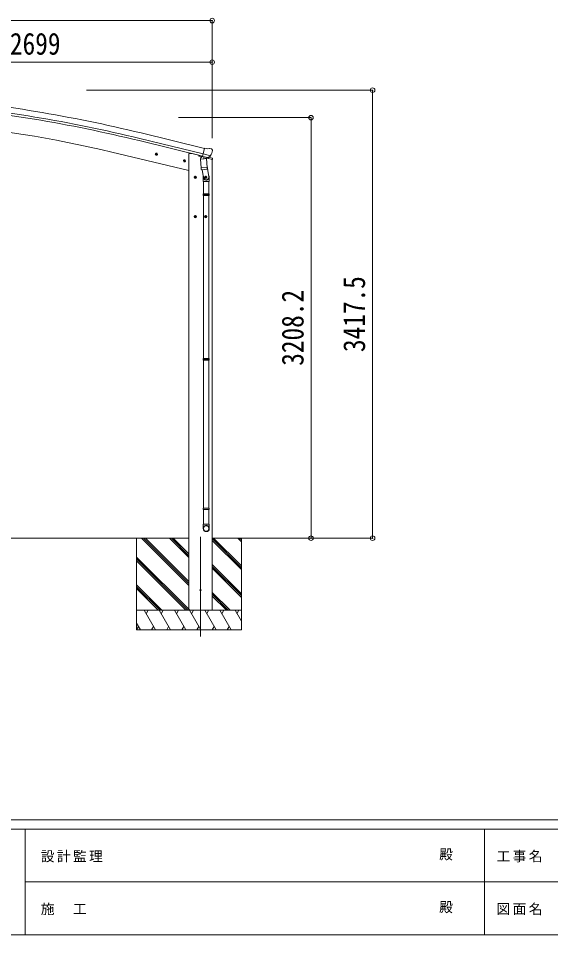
# Model space of a CAD drawing. Units: millimetres at full size. Extents: x -9783 to 33754, y -10064 to 6752.
# Drawn here: x -4022 to 36, y -6828 to 162 of the extents above; entities that cross this region are included whole.
import ezdxf
from ezdxf.enums import TextEntityAlignment as Align

# ---------------------------------------------------------------- set-up
doc = ezdxf.new("R2010")
doc.units = ezdxf.units.MM
doc.header["$LTSCALE"] = 35
doc.header["$PDMODE"] = 32
doc.header["$PDSIZE"] = 35
for name, color, linetype, lineweight in [('0-0_0', 7, 'Continuous', 9), ('0-1_本体', 4, 'Continuous', 9), ('0-2_部品', 7, 'Continuous', 9), ('0-8_PARTS2', 2, 'Continuous', 9), ('0-A_寸法', 6, 'Continuous', 9), ('F-0_240', 7, 'Continuous', 9)]:
    doc.layers.add(name, color=color, linetype=linetype, lineweight=lineweight)
doc.styles.add('ＭＳ ゴシック', font='')
doc.styles.get('ＭＳ ゴシック').set_extended_font_data('MS Gothic')

msp = doc.modelspace()

# ---------------------------------------------------------------- linework, layer by layer
at = {"layer": '0-0_0', "color": 6}
for p, q in [((-5242.97, -171.62), (-2544, -171.62)), ((-1321.72, -3803.36), (-1321.72, -385.86)), ((-1790.74, -595.16), (-1790.74, -3803.36))]:
    msp.add_line(p, q, dxfattribs=at)
at = {"layer": '0-0_0'}
for p, q in [((-7779.97, -3803.36), (-2722, -3803.36)), ((-3121.75, -3803.36), (-3121.75, -4503.36)), ((-2722, -4163.12), (-3081.77, -3803.36)), ((-2722, -4148.98), (-3067.63, -3803.36)), ((-2722, -4134.83), (-3053.48, -3803.36)), ((-2722, -3950.99), (-2869.64, -3803.36)), ((-2722, -3936.85), (-2855.49, -3803.36)), ((-2722, -3922.7), (-2841.35, -3803.36)), ((-1947.67, -3803.36), (-2544, -3803.36)), ((-2321.75, -4028.73), (-2544, -3806.48)), ((-2321.75, -4042.87), (-2544, -3820.62)), ((-2321.75, -4014.59), (-2532.98, -3803.36)), ((-2321.75, -3830.74), (-2349.14, -3803.36)), ((-2321.75, -3816.6), (-2334.99, -3803.36)), ((-2321.75, -3803.36), (-2321.75, -4503.36)), ((-2715.61, -4353.36), (-3121.75, -3947.22)), ((-2729.75, -4353.36), (-3121.75, -3961.36)), ((-2743.9, -4353.36), (-3121.75, -3975.5)), ((-2321.75, -4226.72), (-2544, -4004.47)), ((-2321.75, -4240.86), (-2544, -4018.61)), ((-2321.75, -4255), (-2544, -4032.75)), ((-2927.74, -4353.36), (-3121.75, -4159.35)), ((-2941.89, -4353.36), (-3121.75, -4173.49)), ((-2956.03, -4353.36), (-3121.75, -4187.63)), ((-2407.24, -4353.36), (-2544, -4216.6)), ((-2421.39, -4353.36), (-2544, -4230.74)), ((-2435.53, -4353.36), (-2544, -4244.88)), ((-3121.75, -4353.36), (-2321.75, -4353.36)), ((-2976.37, -4503.36), (-3062.97, -4353.36)), ((-3047.97, -4379.34), (-3032.97, -4353.36)), ((-2860.9, -4503.36), (-2947.5, -4353.36)), ((-2917.5, -4353.36), (-2932.5, -4379.34)), ((-2745.43, -4503.36), (-2832.03, -4353.36)), ((-2817.03, -4379.34), (-2802.03, -4353.36)), ((-2629.96, -4503.36), (-2716.56, -4353.36)), ((-2701.56, -4379.34), (-2686.56, -4353.36)), ((-2514.49, -4503.36), (-2601.09, -4353.36)), ((-2586.09, -4379.34), (-2571.09, -4353.36)), ((-2399.02, -4503.36), (-2485.62, -4353.36)), ((-2470.62, -4379.34), (-2455.62, -4353.36)), ((-2321.75, -4437.19), (-2370.15, -4353.36)), ((-2355.15, -4379.34), (-2340.15, -4353.36)), ((-3091.84, -4503.36), (-3121.75, -4451.55)), ((-3106.84, -4477.38), (-3121.84, -4503.36)), ((-2321.75, -4503.36), (-3121.75, -4503.36)), ((-2991.37, -4477.38), (-3006.37, -4503.36)), ((-2875.9, -4477.38), (-2890.9, -4503.36)), ((-2760.43, -4477.38), (-2775.43, -4503.36)), ((-2644.96, -4477.38), (-2659.96, -4503.36)), ((-2529.49, -4477.38), (-2544.49, -4503.36)), ((-2414.02, -4477.38), (-2429.02, -4503.36))]:
    msp.add_line(p, q, dxfattribs=at)
at = {"layer": '0-1_本体'}
for p, q in [((-2613.55, -871.44), (-3096.56, -753.97)), ((-2603.47, -829.48), (-3086.35, -711.99)), ((-2617.48, -887.82), (-3100.54, -770.33)), ((-3310.08, -858.43), (-2722.03, -999.61)), ((-2722, -869.62), (-2698, -869.62)), ((-2722, -869.62), (-2722, -4349.62)), ((-2645.99, -882.11), (-2698, -869.62)), ((-2544, -4349.62), (-2544, -913.06))]:
    msp.add_line(p, q, dxfattribs=at)
for centre, radius, start, end in [((-5698.93, -11453.87), 11011.82, 76.33027, 84.83026), ((-5698.93, -11453.87), 11054.98, 76.33027, 84.83134), ((-5698.93, -11453.87), 10994.98, 76.33027, 84.83026), ((-5465.1, -9854.13), 9250.23, 76.52809, 85.04475)]:
    msp.add_arc(centre, radius, start, end, dxfattribs=at)
at = {"layer": '0-2_部品'}
for p, q in [((-2577.07, -833.74), (-2603, -827.51)), ((-2577.07, -833.74), (-2563.81, -831.04)), ((-2549.33, -834.23), (-2562.51, -831.06)), ((-2546.23, -836.48), (-2542.38, -842.77)), ((-2959.51, -875.86), (-2978.96, -871.19)), ((-2976.53, -871.77), (-2971.37, -866.32)), ((-2974.4, -878.97), (-2976.53, -871.77)), ((-2971.57, -883.24), (-2966.9, -863.8)), ((-2971.37, -866.32), (-2964.07, -868.08)), ((-2964.07, -868.08), (-2961.94, -875.27)), ((-2645.99, -880.88), (-2645.99, -884.64)), ((-2623.03, -894.09), (-2642.16, -889.5)), ((-2633.14, -910.91), (-2587.46, -907.72)), ((-2618.73, -889.14), (-2632.04, -904.46)), ((-2632.04, -904.46), (-2631.6, -910.8)), ((-2617.78, -889.08), (-2618.73, -889.14)), ((-2614.7, -891.55), (-2616.23, -891.18)), ((-2578, -900.36), (-2614.7, -891.55)), ((-2556.07, -885.36), (-2613.58, -871.55)), ((-2608.75, -893.37), (-2607.73, -907.98)), ((-2580.54, -902.37), (-2606.35, -908.81)), ((-2589.23, -904.54), (-2589, -907.83)), ((-2587.46, -907.72), (-2582.78, -974.55)), ((-2541.44, -913.68), (-2584.46, -903.35)), ((-2575.63, -900.84), (-2583.15, -899.03)), ((-2579.83, -900.59), (-2579.78, -901.33)), ((-2576.47, -900.73), (-2578, -900.36)), ((-2572.92, -900.27), (-2556.54, -885.78)), ((-2569.9, -897.59), (-2543.74, -903.87)), ((-2542.02, -845.05), (-2542.29, -846.2)), ((-2541.44, -906.79), (-2541.44, -913.68)), ((-2745.58, -927.22), (-2765.02, -922.55)), ((-2762.6, -923.13), (-2757.43, -917.69)), ((-2760.47, -930.33), (-2762.6, -923.13)), ((-2757.63, -934.61), (-2752.97, -915.16)), ((-2757.43, -917.69), (-2750.13, -919.44)), ((-2750.13, -919.44), (-2748, -926.63)), ((-2628.47, -977.75), (-2633.14, -910.91)), ((-2628.47, -977.75), (-2582.78, -974.55)), ((-2628.46, -977.75), (-2627.57, -990.44)), ((-2584.51, -949.79), (-2568.6, -1045.96)), ((-2581.92, -987.02), (-2582.8, -974.55)), ((-2679.5, -1046.11), (-2673, -1042.36)), ((-2673, -1059.86), (-2673, -1039.86)), ((-2673, -1042.36), (-2666.5, -1046.11)), ((-2666.5, -1046.11), (-2666.5, -1053.61)), ((-2583.77, -989.16), (-2625.46, -992.07)), ((-2620.04, -991.69), (-2609.3, -1055.28)), ((-2612.45, -1048.46), (-2612.45, -1083.12)), ((-2599.5, -1046.11), (-2593, -1042.36)), ((-2593, -1059.86), (-2593, -1039.86)), ((-2593, -1042.36), (-2586.5, -1046.11)), ((-2586.5, -1046.11), (-2586.5, -1053.61)), ((-2582.32, -988.38), (-2582.32, -988.38)), ((-2683, -1049.86), (-2663, -1049.86)), ((-2666.5, -1053.61), (-2673, -1057.37)), ((-2612.45, -1083.12), (-2566.45, -1083.12)), ((-2610.45, -1083.12), (-2610.45, -1177.12)), ((-2603, -1049.86), (-2583, -1049.86)), ((-2586.5, -1053.61), (-2593, -1057.37)), ((-2568.45, -1083.12), (-2568.45, -1177.12)), ((-2566.45, -1083.12), (-2566.45, -1048.77)), ((-2612.45, -1179.12), (-2611.45, -1177.12)), ((-2612.45, -1179.12), (-2566.45, -1179.12)), ((-2612.45, -1179.12), (-2612.45, -1187.12)), ((-2612.45, -1187.12), (-2566.45, -1187.12)), ((-2612.45, -1187.12), (-2611.45, -1189.12)), ((-2611.45, -1177.12), (-2567.45, -1177.12)), ((-2566.45, -1179.12), (-2567.45, -1177.12)), ((-2611.45, -1189.12), (-2567.45, -1189.12)), ((-2610.45, -1189.12), (-2610.45, -2433.31)), ((-2568.45, -1189.12), (-2568.45, -2433.31)), ((-2683, -1349.86), (-2663, -1349.86)), ((-2679.5, -1346.11), (-2673, -1342.36)), ((-2673, -1359.86), (-2673, -1339.86)), ((-2673, -1342.36), (-2666.5, -1346.11)), ((-2666.5, -1353.61), (-2673, -1357.37)), ((-2666.5, -1346.11), (-2666.5, -1353.61)), ((-2603, -1349.86), (-2583, -1349.86)), ((-2599.5, -1346.11), (-2593, -1342.36)), ((-2593, -1359.86), (-2593, -1339.86)), ((-2593, -1342.36), (-2586.5, -1346.11)), ((-2586.5, -1353.61), (-2593, -1357.37)), ((-2586.5, -1346.11), (-2586.5, -1353.61)), ((-2612.45, -2435.31), (-2611.45, -2433.31)), ((-2612.45, -2435.31), (-2566.45, -2435.31)), ((-2612.45, -2435.31), (-2612.45, -2443.31)), ((-2612.45, -2443.31), (-2566.45, -2443.31)), ((-2612.45, -2443.31), (-2611.45, -2445.31)), ((-2611.45, -2433.31), (-2567.45, -2433.31)), ((-2611.45, -2445.31), (-2567.45, -2445.31)), ((-2610.45, -2445.31), (-2610.45, -3573.49)), ((-2568.45, -2445.31), (-2568.45, -3573.49)), ((-2566.45, -2435.31), (-2567.45, -2433.31)), ((-2612.45, -3575.49), (-2611.45, -3573.49)), ((-2612.45, -3575.49), (-2566.45, -3575.49)), ((-2612.45, -3575.49), (-2612.45, -3583.49)), ((-2612.45, -3583.49), (-2566.45, -3583.49)), ((-2612.45, -3583.49), (-2611.45, -3585.49)), ((-2611.45, -3573.49), (-2567.45, -3573.49)), ((-2611.45, -3585.49), (-2567.45, -3585.49)), ((-2610.45, -3585.49), (-2610.45, -3695.49)), ((-2568.45, -3585.49), (-2568.45, -3695.49)), ((-2566.45, -3575.49), (-2567.45, -3573.49)), ((-2612.45, -3729.64), (-2612.45, -3695.49)), ((-2612.45, -3695.49), (-2566.45, -3695.49)), ((-2566.45, -3729.64), (-2566.45, -3695.49))]:
    msp.add_line(p, q, dxfattribs=at)
for points in [[(-2608.43, -892.96), (-2618.16, -890.63), (-2603, -827.51)], [(-2961.94, -875.27), (-2967.1, -880.72), (-2974.4, -878.97)], [(-2608.43, -892.96), (-2608.2, -893.11), (-2583.43, -899.06), (-2583.15, -899.03)], [(-2555.8, -884.78), (-2556.38, -885.62), (-2556.54, -885.78)], [(-2748, -926.63), (-2753.17, -932.08), (-2760.47, -930.33)], [(-2673, -1057.37), (-2679.5, -1053.61), (-2679.5, -1046.11)], [(-2593, -1057.37), (-2599.5, -1053.61), (-2599.5, -1046.11)], [(-2566.45, -1179.12), (-2566.45, -1187.12), (-2567.45, -1189.12)], [(-2673, -1357.37), (-2679.5, -1353.61), (-2679.5, -1346.11)], [(-2593, -1357.37), (-2599.5, -1353.61), (-2599.5, -1346.11)], [(-2566.45, -2435.31), (-2566.45, -2443.31), (-2567.45, -2445.31)], [(-2566.45, -3575.49), (-2566.45, -3583.49), (-2567.45, -3585.49)]]:
    msp.add_lwpolyline(points, dxfattribs=at)
for centre, radius in [((-2969.23, -873.52), 8.5), ((-2969.23, -873.52), 7.7), ((-2969.23, -873.52), 6.5), ((-2755.3, -924.88), 8.5), ((-2755.3, -924.88), 7.7), ((-2755.3, -924.88), 6.5), ((-2673, -1049.86), 8.5), ((-2673, -1049.86), 7.7), ((-2673, -1049.86), 6.5), ((-2593, -1049.86), 8.5), ((-2593, -1049.86), 7.7), ((-2593, -1049.86), 6.5), ((-2673, -1349.86), 8.5), ((-2673, -1349.86), 7.7), ((-2673, -1349.86), 6.5), ((-2593, -1349.86), 8.5), ((-2593, -1349.86), 7.7), ((-2593, -1349.86), 6.5), ((-2633, -4199.62), 4.5)]:
    msp.add_circle(centre, radius, dxfattribs=at)
for centre, radius, start, end in [((-2563.21, -833.98), 3, 76.5, 101.5), ((-2550.5, -839.09), 5, 31.5, 76.5), ((-2640.99, -884.64), 5, 180, 256.5), ((-2616.11, -890.7), 0.5, 221.23754, 256.5), ((-2609.35, -893.46), 0.604, 7.79405, 79.40158), ((-2606.71, -907.84), 1.03, 188.03431, 289.96103), ((-2580.78, -901.4), 1, 284, 4), ((-2579.34, -900.55), 0.5, 76.5, 184), ((-2576.35, -900.24), 0.5, 256.5, 291.76246), ((-2739.1, -798.95), 202.4, 334.90875, 346.5), ((-2544.44, -906.79), 3, 0, 76.5), ((-2625.6, -990.08), 2, 190.53157, 274), ((-2583.91, -987.16), 2, 274, 322.59038), ((-2583.86, -987.19), 1.95, 322.52234, 4.95983), ((-2596.45, -1048.77), 30, 0, 2.54858)]:
    msp.add_arc(centre, radius, start, end, dxfattribs=at)
for centre, major_axis, ratio, start_param, end_param in [((-2574.93, -897.91), (0.73, -2.92), 0.997631, 5.8041905, 5.8929484), ((-2574.97, -897.79), (-2.63, 3.16), 0.650902, 2.1145521, 2.1873627), ((-2574.91, -898.01), (0.73, -2.92), 0.997631, 5.965759, 6.7621801), ((-2544.94, -844.34), (1.57, -2.57), 0.99628, 0.7835347, 1.5707963), ((-2589.45, -1048.46), (-23, 0), 0.996195, 6.0000678, 10.0103449), ((-2589.45, -1048.46), (-21, 0), 0.996195, 0.3319459, 3.3482706), ((-2589.45, -3727.89), (23, 0), 0.996195, 6.2831853, 9.424778), ((-2589.45, -3729.64), (23, 0), 0.996195, 6.2831853, 9.424778), ((-2589.45, -3729.64), (0, -23.43), 0.981806, 4.712389, 7.8539816)]:
    msp.add_ellipse(centre, major_axis=major_axis, ratio=ratio, start_param=start_param, end_param=end_param, dxfattribs=at)
msp.add_ellipse((-2589.45, -3729.64), major_axis=(-21, 0), ratio=0.996195, dxfattribs=at)
at = {"layer": '0-8_PARTS2'}
msp.add_line((-2633, -3794.15), (-2633, -4553.36), dxfattribs=at)
at = {"layer": '0-A_寸法'}
for p, q in [((-7957.97, 145), (-2544, 145)), ((-2544, 145), (-2544, -171.62)), ((-2544, -171.62), (-2544, -752.69)), ((-1321.72, -385.86), (-3501.71, -385.86)), ((-1790.74, -595.16), (-2800.21, -595.16)), ((-1790.74, -3803.36), (-2119.56, -3803.36)), ((-1321.72, -3803.36), (-1790.74, -3803.36))]:
    msp.add_line(p, q, dxfattribs=at)
for p in [(-2544, 145), (-2544, -171.62), (-1321.72, -385.86), (-1790.74, -595.16), (-1790.74, -3803.36), (-1321.72, -3803.36)]:
    msp.add_point(p, dxfattribs=at)
at = {"layer": 'F-0_240', "color": 5}
for p, q in [((-9783.03, -5953.1), (9396.97, -5953.1)), ((-9783.03, -6023.1), (6285.75, -6023.1)), ((-3969.25, -6023.1), (-3969.25, -6828.1)), ((-469.25, -6023.1), (-469.25, -6828.1)), ((-3969.25, -6425.6), (3205.75, -6425.6)), ((-9783.03, -6828.1), (9396.97, -6828.1))]:
    msp.add_line(p, q, dxfattribs=at)

# ---------------------------------------------------------------- texts
at = {"layer": '0-A_寸法', "color": 7, "style": 'ＭＳ ゴシック', "width": 0.85}
msp.add_text('2699', height=166.8, dxfattribs=at).set_placement((-4085.99, -164.62), align=Align.BOTTOM_LEFT)
for s, p in [('3417.5', (-1328.72, -2383.36)), ('3208.2', (-1797.74, -2488.01))]:
    msp.add_text(s, height=166.8, rotation=90, dxfattribs=at).set_placement(p, align=Align.BOTTOM_LEFT)
at = {"layer": 'F-0_240', "style": 'ＭＳ ゴシック'}
for p in [(-814.24, -6276.85), (-814.24, -6679.35)]:
    msp.add_text('殿', height=76.98, dxfattribs=at).set_placement(p, align=Align.BOTTOM_LEFT)
at = {"layer": 'F-0_240', "char_height": 76.98, "attachment_point": 7, "style": 'ＭＳ ゴシック'}
for s, insert in [('\\T1.17;設計監理', (-3851.04, -6276.85)), ('\\T1.17;工事名', (-376.96, -6276.85)), ('\\T1.17;施\u3000工', (-3851.04, -6679.35)), ('\\T1.17;図面名', (-376.96, -6679.35))]:
    msp.add_mtext(s, dxfattribs=dict(at, insert=insert))

doc.saveas('drawing.dxf')
